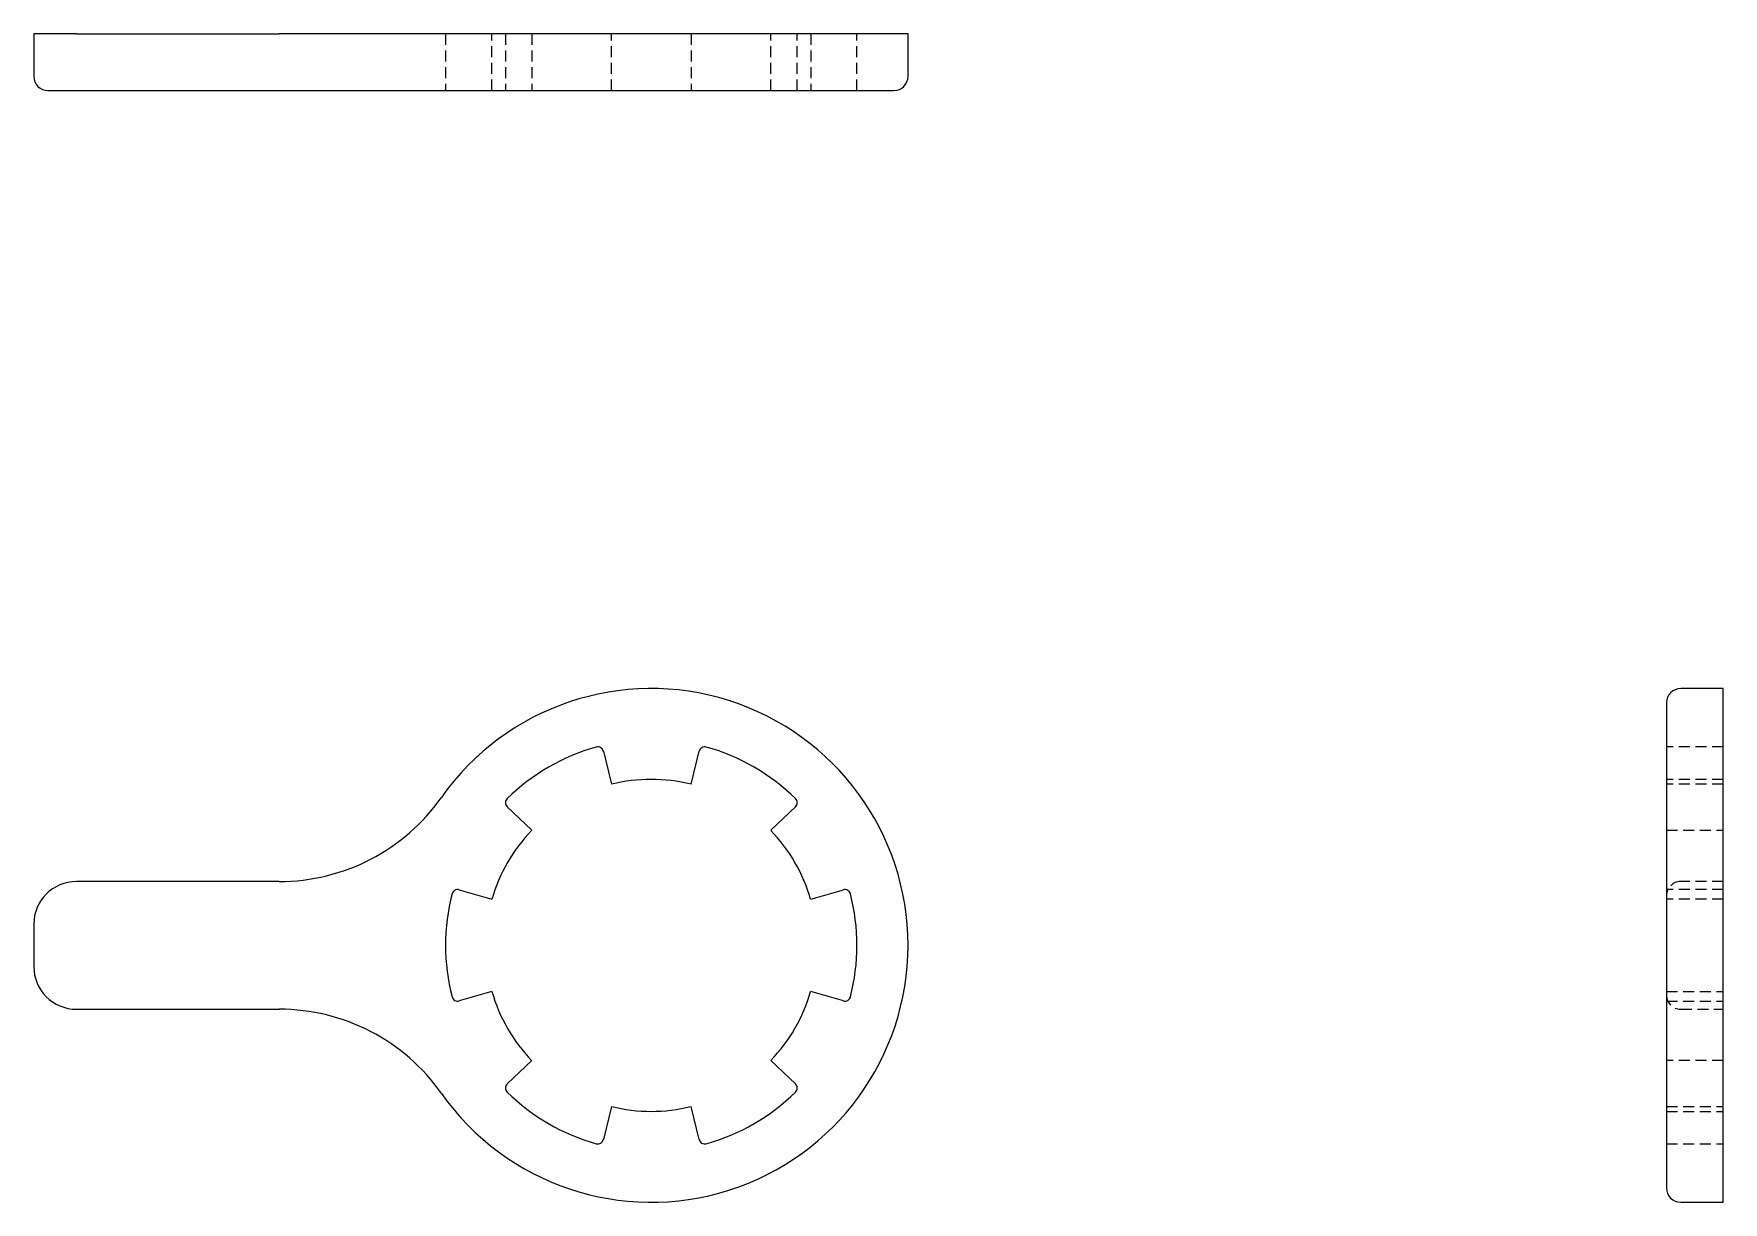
# Model space of a CAD drawing. Header units: millimetres. Extents: x 33 to 226, y 28 to 161.
import ezdxf

# ---------------------------------------------------------------- set-up
doc = ezdxf.new("R2010")
doc.units = ezdxf.units.MM
doc.linetypes.add('HIDDEN', pattern=[1.905, 1.27, -0.635])

msp = doc.modelspace()

# ---------------------------------------------------------------- linework, layer by layer
at = {"color": 7, "linetype": 'Continuous', "lineweight": 25}
for p, q in [((33, 161.25), (33, 156.38)), ((37.87, 161.25), (33, 161.25)), ((37.87, 161.25), (61.07, 161.25)), ((79.63, 161.25), (61.07, 161.25)), ((133, 161.25), (79.63, 161.25)), ((133, 156.38), (133, 161.25)), ((34.62, 154.75), (37.87, 154.75)), ((37.87, 154.75), (61.07, 154.75)), ((61.07, 154.75), (80.96, 154.75)), ((80.96, 154.75), (131.38, 154.75)), ((226.25, 86.37), (221.38, 86.37)), ((226.25, 27.63), (226.25, 86.37)), ((219.75, 84.75), (219.75, 29.25)), ((98.15, 79.2), (99.08, 75.43)), ((108.18, 75.43), (109.11, 79.2)), ((89.95, 70.16), (87.15, 72.85)), ((120.12, 72.85), (117.32, 70.16)), ((61.07, 64.3), (37.87, 64.3)), ((81.66, 63.35), (85.4, 62.27)), ((121.87, 62.27), (125.6, 63.35)), ((33, 59.43), (33, 54.57)), ((85.4, 51.73), (81.66, 50.65)), ((125.6, 50.65), (121.87, 51.73)), ((37.87, 49.7), (61.07, 49.7)), ((87.15, 41.15), (89.95, 43.84)), ((117.32, 43.84), (120.12, 41.15)), ((99.08, 38.57), (98.15, 34.8)), ((109.11, 34.8), (108.18, 38.57)), ((221.38, 27.63), (226.25, 27.63))]:
    msp.add_line(p, q, dxfattribs=at)
at = {"color": 7, "linetype": 'HIDDEN', "lineweight": 18}
for p, q in [((80.11, 161.25), (80.11, 154.75)), ((85.4, 154.75), (85.4, 161.25)), ((86.95, 161.25), (86.95, 154.75)), ((89.95, 161.25), (89.95, 154.75)), ((99.08, 154.75), (99.08, 161.25)), ((108.18, 161.25), (108.18, 154.75)), ((117.32, 154.75), (117.32, 161.25)), ((120.32, 154.75), (120.32, 161.25)), ((121.87, 161.25), (121.87, 154.75)), ((127.16, 154.75), (127.16, 161.25)), ((226.25, 79.7), (219.75, 79.7)), ((226.25, 75.98), (219.75, 75.98)), ((226.25, 75.43), (219.75, 75.43)), ((219.75, 70.16), (226.25, 70.16)), ((226.25, 64.3), (221.38, 64.3)), ((226.25, 63.38), (219.75, 63.38)), ((226.25, 62.27), (219.75, 62.27)), ((219.75, 51.73), (226.25, 51.73)), ((219.75, 50.62), (226.25, 50.62)), ((221.38, 49.7), (226.25, 49.7)), ((226.25, 43.84), (219.75, 43.84)), ((219.75, 38.57), (226.25, 38.57)), ((219.75, 38.02), (226.25, 38.02)), ((219.75, 34.3), (226.25, 34.3))]:
    msp.add_line(p, q, dxfattribs=at)
at = {"color": 7, "linetype": 'Continuous', "lineweight": 25}
for centre, radius, start, end in [((34.62, 156.38), 1.62, 180, 270), ((131.38, 156.38), 1.62, 270, 0), ((103.63, 57), 29.37, 215.1924, 144.8076), ((221.38, 84.75), 1.62, 90, 180), ((103.63, 57), 23.53, 105.498, 134.502), ((97.52, 79.05), 0.649, 13.8724, 105.498), ((109.75, 79.05), 0.649, 74.502, 166.1276), ((103.63, 57), 23.53, 45.498, 74.502), ((103.63, 57), 18.98, 76.1276, 103.8724), ((61.07, 87.02), 22.72, 270, 324.8076), ((87.6, 73.32), 0.649, 134.502, 226.1276), ((119.67, 73.32), 0.649, 313.8724, 45.498), ((103.63, 57), 18.98, 136.1276, 163.8724), ((103.63, 57), 18.98, 16.1276, 43.8724), ((37.87, 59.43), 4.87, 90, 180), ((103.63, 57), 23.53, 165.498, 194.502), ((81.48, 62.73), 0.649, 73.8724, 165.498), ((125.78, 62.73), 0.649, 14.502, 106.1276), ((103.63, 57), 23.53, 345.498, 14.502), ((37.87, 54.57), 4.87, 180, 270), ((81.48, 51.27), 0.649, 194.502, 286.1276), ((103.63, 57), 18.98, 196.1276, 223.8724), ((103.63, 57), 18.98, 316.1276, 343.8724), ((125.78, 51.27), 0.649, 253.8724, 345.498), ((61.07, 26.98), 22.72, 35.1924, 90), ((87.6, 40.68), 0.649, 133.8724, 225.498), ((119.67, 40.68), 0.649, 314.502, 46.1276), ((103.63, 57), 23.53, 225.498, 254.502), ((103.63, 57), 23.53, 285.498, 314.502), ((103.63, 57), 18.98, 256.1276, 283.8724), ((97.52, 34.95), 0.649, 254.502, 346.1276), ((109.75, 34.95), 0.649, 193.8724, 285.498), ((221.38, 29.25), 1.62, 180, 270)]:
    msp.add_arc(centre, radius, start, end, dxfattribs=at)
at = {"color": 7, "linetype": 'HIDDEN', "lineweight": 18}
for centre, start, end in [((221.38, 62.68), 90, 180), ((221.38, 51.32), 180, 270)]:
    msp.add_arc(centre, 1.62, start, end, dxfattribs=at)

doc.saveas('drawing.dxf')
